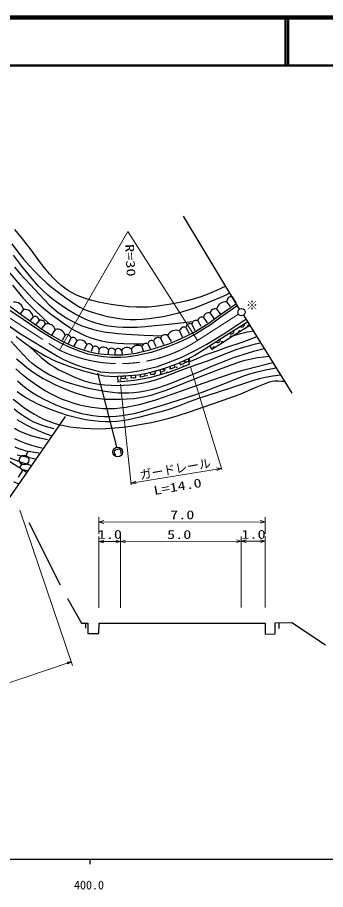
# Model space of a CAD drawing. Units: millimetres, scale not verified. Extents: x 40000 to 680000, y 20000 to 380000.
# Drawn here: x 452950 to 517061, y 198715 to 380000 of the extents above; entities that cross this region are included whole.
import ezdxf
from ezdxf.enums import TextEntityAlignment as Align

# ---------------------------------------------------------------- set-up
doc = ezdxf.new("R2010")
doc.units = ezdxf.units.MM
doc.header["$LTSCALE"] = 1000
doc.linetypes.add('CHAIN', pattern=[18.5, 12, -1.5, 3.5, -1.5])
for name, color, linetype, lineweight in [('M-BGD', 7, 'Continuous', 25), ('M-BGD-HTXT', 7, 'Continuous', 13), ('M-BMK', 2, 'CHAIN', 13), ('M-OTRS', 6, 'Continuous', 25), ('M-STR-STRC', 7, 'Continuous', 25), ('M-TTL', 2, 'Continuous', 140), ('M-TTL-BAND', 7, 'Continuous', 25), ('M-TTL-LINE', 7, 'Continuous', 50)]:
    doc.layers.add(name, color=color, linetype=linetype, lineweight=lineweight)
doc.styles.add('ＭＳ ゴシック', font='')
doc.styles.get('ＭＳ ゴシック').set_extended_font_data('MS Gothic')

# ---------------------------------------------------------------- blocks, each defined once
blk = doc.blocks.new('BUHIN140')
at = {"color": 7, "linetype": 'Continuous', "lineweight": 13}
blk.add_lwpolyline([(121, 1033), (0, 0), (-444, 940)], dxfattribs=at)
blk = doc.blocks.new('BUHIN141')
at = {"color": 7, "linetype": 'Continuous', "lineweight": 13}
blk.add_lwpolyline([(-121, -1033), (0, 0), (444, -940)], dxfattribs=at)
blk = doc.blocks.new('BUHIN143')
at = {"color": 7, "linetype": 'Continuous', "lineweight": 13}
for points in [[(0, 0), (187, -750), (518, -574)], [(72, -136), (447, -559), (215, -682)], [(108, -202), (408, -547), (226, -644)], [(144, -270), (370, -536), (238, -606)], [(179, -336), (332, -524), (250, -568)]]:
    blk.add_lwpolyline(points, close=True, dxfattribs=at)
for points in [[(36, -68), (485, -570), (203, -720), (37, -69)], [(278, -521), (215, -404), (294, -512), (261, -530), (215, -404)]]:
    blk.add_lwpolyline(points, dxfattribs=at)
blk = doc.blocks.new('BUHIN146')
at = {"color": 7, "linetype": 'Continuous', "lineweight": 25}
blk.add_lwpolyline([(204, 615), (128, 685), (35, 719), (-74, 730), (-191, 710), (-369, 629), (-497, 537), (-597, 371), (-626, 204), (-579, 5), (-376, -441), (-253, -615), (-133, -698), (43, -733), (223, -695), (396, -616), (522, -543), (571, -470), (608, -382), (606, -306)], dxfattribs=at)
blk.add_circle((0, 0), 995, dxfattribs=at)

msp = doc.modelspace()

# ---------------------------------------------------------------- linework, layer by layer
at = {"layer": 'M-BGD'}
for p, q in [((499183, 319380), (487528, 338697)), ((496480, 320893), (497207, 319944)), ((497657, 321910), (498357, 320694)), ((450554, 319676), (454137, 317268)), ((453223, 318499), (451076, 320133)), ((454205, 319282), (453527, 318400)), ((494396, 319351), (495109, 318386)), ((495006, 318100), (498498, 320516)), ((498782, 320104), (495294, 317691)), ((449070, 317322), (453394, 314375)), ((454998, 317270), (453223, 318499)), ((454137, 317268), (457635, 314928)), ((456553, 316142), (454998, 317270)), ((456238, 317800), (455572, 317037)), ((491675, 317662), (492436, 316511)), ((492761, 316480), (495006, 318100)), ((493035, 318506), (493787, 317405)), ((495294, 317691), (493043, 316066)), ((495916, 314231), (500456, 317311)), ((499966, 318100), (510014, 301912)), ((458040, 315148), (456553, 316142)), ((457491, 317021), (456811, 316147)), ((458743, 316243), (457964, 315314)), ((487976, 315538), (488685, 314288)), ((489250, 316246), (489893, 314924)), ((489746, 314599), (491630, 315754)), ((490462, 316954), (491114, 315818)), ((491630, 315754), (492761, 316480)), ((493043, 316066), (491895, 315330)), ((501283, 315979), (498192, 314024)), ((498596, 315326), (500802, 316754)), ((500802, 316754), (501283, 315979)), ((452704, 313674), (454649, 312199)), ((453394, 314375), (461313, 309560)), ((457635, 314928), (460762, 312975)), ((459561, 314189), (458040, 315148)), ((461048, 313330), (459561, 314189)), ((460801, 315132), (460038, 313965)), ((462858, 313972), (462256, 312847)), ((484203, 313910), (484918, 312670)), ((486146, 312847), (488058, 313723)), ((486702, 314830), (487190, 313595)), ((488058, 313723), (489746, 314599)), ((489992, 314163), (488277, 313274)), ((491895, 315330), (489992, 314163)), ((492379, 312085), (495916, 314231)), ((492920, 311705), (496345, 313922)), ((498192, 314024), (495410, 312213)), ((496345, 313922), (498596, 315326)), ((454649, 312199), (455796, 311382)), ((462106, 312219), (460762, 312975)), ((461048, 313330), (462700, 312492)), ((463551, 311542), (462106, 312219)), ((462700, 312492), (464350, 311747)), ((464097, 313379), (463479, 312230)), ((465336, 312787), (464660, 311772)), ((467368, 312023), (466820, 310998)), ((480070, 312157), (480546, 311109)), ((480465, 310924), (484439, 312157)), ((481283, 312741), (481754, 311600)), ((482743, 313325), (483307, 312034)), ((484439, 312157), (486146, 312847)), ((486344, 312388), (484607, 311685)), ((488277, 313274), (486344, 312388)), ((490088, 310833), (492379, 312085)), ((495410, 312213), (493383, 310950)), ((455796, 311382), (457162, 310566)), ((457162, 310566), (458828, 309614)), ((465779, 310629), (463551, 311542)), ((464350, 311747), (465948, 311105)), ((467632, 310003), (465779, 310629)), ((465948, 311105), (467716, 310581)), ((469533, 309633), (467632, 310003)), ((467716, 310581), (469534, 310176)), ((468645, 311530), (468317, 310569)), ((469534, 310176), (471013, 309975)), ((469922, 311037), (469785, 310198)), ((471879, 310917), (471772, 310000)), ((473253, 310857), (473239, 309974)), ((474628, 310798), (474707, 309976)), ((474894, 309897), (477621, 310241)), ((476658, 311024), (476778, 310296)), ((477621, 310241), (478405, 310419)), ((480766, 310366), (477862, 309715)), ((478405, 310419), (480465, 310924)), ((478858, 311573), (479108, 310674)), ((482431, 310878), (480766, 310366)), ((484607, 311685), (482431, 310878)), ((487007, 309299), (490088, 310833)), ((489837, 309818), (491708, 310945)), ((491708, 310945), (492920, 311705)), ((492920, 311705), (493383, 310950)), ((458828, 309614), (460604, 308717)), ((460604, 308717), (463612, 307521)), ((461313, 309560), (462537, 308875)), ((462537, 308875), (464959, 307860)), ((470791, 309431), (469533, 309633)), ((472490, 309315), (470791, 309431)), ((471013, 309975), (473195, 309843)), ((474460, 309335), (472490, 309315)), ((473195, 309843), (474894, 309897)), ((475650, 309405), (474460, 309335)), ((477862, 309715), (475650, 309405)), ((482094, 307457), (484309, 308250)), ((484309, 308250), (487007, 309299)), ((486337, 308073), (487891, 308829)), ((487891, 308829), (488463, 309070)), ((488463, 309070), (489837, 309818)), ((488463, 309070), (488704, 307874)), ((463612, 307521), (464704, 307141)), ((464704, 307141), (466397, 306598)), ((464959, 307860), (466604, 307277)), ((466397, 306598), (468772, 306002)), ((466604, 307277), (468413, 306796)), ((468413, 306796), (470248, 306366)), ((475930, 306198), (478273, 306508)), ((478273, 306508), (482094, 307457)), ((479919, 306052), (482208, 306666)), ((482208, 306666), (483858, 307183)), ((483858, 307183), (486337, 308073)), ((486063, 306817), (484365, 306192)), ((488704, 307874), (486063, 306817)), ((468772, 306002), (471089, 305518)), ((470248, 306366), (472874, 306142)), ((471089, 305518), (473201, 305371)), ((472874, 306142), (475930, 306198)), ((473201, 305371), (473794, 305412)), ((473794, 305412), (476080, 305543)), ((473794, 305412), (473847, 304202)), ((476080, 305543), (477970, 305725)), ((480446, 305075), (477337, 304507)), ((477970, 305725), (479919, 306052)), ((482180, 305568), (480446, 305075)), ((484365, 306192), (482180, 305568)), ((477337, 304507), (473847, 304202)), ((461509, 294891), (462984, 297031)), ((451188, 279915), (461509, 294891)), ((447498, 290150), (454958, 285386)), ((454750, 288917), (455168, 289826)), ((453827, 287146), (453321, 286283)), ((454092, 285939), (453112, 284405)), ((452155, 283532), (453294, 282971)), ((455322, 275009), (461827, 262057)), ((463381, 259235), (466300, 254105)), ((466300, 254105), (467564, 254108)), ((467115, 254107), (467117, 253073)), ((467564, 254108), (467567, 251938)), ((469901, 251942), (469925, 254057)), ((469925, 254057), (504512, 254097)), ((504512, 254097), (504516, 251827)), ((506567, 251853), (506607, 254188)), ((506607, 254188), (510033, 254194)), ((507333, 254189), (507335, 253007)), ((510033, 254194), (517060, 249579)), ((467567, 251938), (469901, 251942)), ((504516, 251827), (506567, 251853))]:
    msp.add_line(p, q, dxfattribs=at)
for points in [[(496326, 324115), (494375, 323238), (492403, 322418), (491101, 321942), (489778, 321523), (488245, 321107), (486694, 320749), (484885, 320393), (483067, 320097), (481638, 319919), (480195, 319800), (478968, 319759), (477741, 319778), (476135, 319872), (474521, 320026), (472885, 320241), (471253, 320516), (469834, 320808), (468412, 321163), (467266, 321508), (466141, 321911), (465238, 322293), (464363, 322730), (463588, 323185), (462843, 323691), (462052, 324306), (461300, 324968), (460459, 325798), (459656, 326676), (458608, 327935), (457607, 329232), (455570, 331963), (453483, 334662), (452399, 335954)], [(451798, 332941), (452984, 331331), (454218, 329760), (455381, 328466), (456596, 327205), (457823, 325970), (459089, 324781), (459974, 324020), (460905, 323299), (463041, 321709), (465207, 320172), (465931, 319756), (466685, 319393), (467676, 318992), (468693, 318646), (470154, 318221), (471625, 317856), (472910, 317593), (474211, 317388), (475301, 317270), (476409, 317211), (477669, 317211), (478938, 317271), (480355, 317403), (481767, 317595), (483288, 317861), (484809, 318188), (486450, 318598), (488082, 319068), (489675, 319590), (491260, 320173), (493270, 320990), (495264, 321866), (496208, 322296), (497160, 322732)], [(489439, 316697), (484483, 316192), (479493, 315699), (477842, 315583), (476193, 315527), (474936, 315540), (473672, 315613), (472551, 315737), (471427, 315923), (470332, 316165), (469242, 316467), (468208, 316817), (467187, 317226), (466069, 317743), (464967, 318319), (463760, 319020), (462574, 319778), (461404, 320593), (460265, 321461), (459275, 322287), (458327, 323158), (457339, 324163), (456388, 325216), (455085, 326785), (453822, 328401), (452111, 330614)], [(479217, 312110), (477156, 312087), (475099, 312124), (473833, 312204), (472560, 312344), (471401, 312533), (470252, 312782), (469167, 313076), (468091, 313431), (467067, 313832), (466068, 314288), (464960, 314866), (463880, 315497), (462565, 316347), (461282, 317248), (459812, 318352), (458377, 319505), (457315, 320428), (456294, 321395), (455061, 322675), (453865, 324004), (450642, 327766)], [(452321, 328112), (453623, 326618), (456576, 323414), (459569, 320258), (460491, 319446), (461454, 318680), (462374, 318025), (463328, 317420), (464304, 316870), (465318, 316370), (466369, 315923), (467442, 315533), (468561, 315189), (469706, 314901), (470921, 314661), (472145, 314481), (473884, 314304), (475640, 314187), (479327, 313989), (483018, 313786)], [(451924, 324344), (454090, 321743), (455261, 320475), (456476, 319247), (458037, 317752), (459631, 316274)], [(500119, 316311), (500148, 316193), (500150, 316079), (500130, 315935), (500070, 315825), (499991, 315731), (499861, 315647), (499743, 315613), (499618, 315603), (499476, 315643), (499373, 315692), (499279, 315768)], [(497895, 314889), (497921, 314770), (497922, 314655), (497900, 314512), (497838, 314403), (497757, 314311), (497625, 314229), (497507, 314196), (497382, 314189), (497241, 314231), (497139, 314282), (497046, 314360)], [(498006, 313902), (499351, 314291), (500718, 314623), (501343, 314744), (501979, 314857)], [(504300, 311117), (502057, 310529), (499833, 309884), (498053, 309289), (496293, 308637), (493448, 307486), (490612, 306273), (487923, 305124), (485215, 304033), (483666, 303470), (482087, 302960), (480805, 302603), (479509, 302305), (478356, 302099), (477186, 301952), (476161, 301878), (475136, 301865), (473933, 301914), (472730, 302024), (471180, 302238), (469623, 302514), (467767, 302901), (465922, 303346), (464487, 303746), (463073, 304202), (461914, 304634), (460775, 305124), (459701, 305653), (458647, 306238), (457730, 306814), (456840, 307443), (456030, 308091), (455261, 308785), (454191, 309862), (453161, 310984), (451642, 312666)], [(455361, 311692), (456629, 310458), (457933, 309273), (458766, 308592), (459643, 307953), (460601, 307343), (461593, 306783), (463062, 306045), (464567, 305356), (465702, 304882), (466856, 304466), (467785, 304196), (468738, 303982), (469911, 303786), (471095, 303649), (472436, 303556), (473777, 303524), (475045, 303550), (476310, 303636), (477572, 303789), (478837, 304003), (480140, 304285), (481438, 304627), (482729, 305029), (484009, 305491), (486237, 306408), (488482, 307267), (490867, 308039), (493243, 308872), (495933, 309986), (498651, 311047), (500070, 311493), (501508, 311881), (502509, 312129), (503522, 312371)], [(502748, 313618), (499626, 312463), (496474, 311360), (494212, 310591), (491973, 309767), (490285, 309069), (488610, 308339)], [(495052, 313085), (495081, 312967), (495084, 312853), (495064, 312709), (495004, 312599), (494924, 312505), (494794, 312421), (494677, 312387), (494552, 312377), (494410, 312417), (494307, 312466), (494213, 312542)], [(452779, 309044), (453847, 308104), (454930, 307228), (456051, 306399), (457173, 305643), (458326, 304938), (459519, 304292), (460740, 303698), (462355, 302993), (463998, 302342), (465395, 301837), (466817, 301388), (467859, 301116), (468914, 300903), (470031, 300757), (471168, 300670), (472762, 300623), (474360, 300635), (475793, 300696), (477219, 300816), (478386, 300971), (479551, 301186), (480801, 301496), (482045, 301866), (483878, 302498), (485702, 303191), (490321, 305060), (494965, 306894), (497048, 307674), (499150, 308396), (500348, 308748), (501569, 309043), (502883, 309281), (504220, 309461), (504737, 309522), (505254, 309581)], [(486665, 308232), (486883, 307783), (487783, 308221), (487564, 308670)], [(487716, 308756), (487909, 308295), (488831, 308682), (488638, 309143)], [(506121, 308183), (503076, 307461), (500045, 306680), (497788, 306025), (495538, 305309), (491766, 304008), (488015, 302650), (484870, 301522), (481678, 300442), (479987, 299928), (478281, 299472), (476921, 299166), (475542, 298918), (474341, 298759), (473124, 298659), (471965, 298630), (470804, 298661), (469604, 298754), (468398, 298909), (467169, 299128), (465942, 299409), (464739, 299746), (463556, 300139), (462337, 300608), (461133, 301136), (459928, 301731), (458751, 302379), (457621, 303066), (456515, 303811), (455256, 304734), (454037, 305704), (452599, 306940)], [(452943, 304428), (454060, 303485), (455075, 302702), (456125, 301969), (457187, 301316), (458289, 300709), (459590, 300067), (460929, 299473), (462339, 298911), (463767, 298406), (465049, 298011), (466345, 297674), (467478, 297437), (468625, 297259), (469824, 297139), (471037, 297078), (472263, 297077), (473497, 297137), (474725, 297257), (475954, 297438), (477268, 297706), (478566, 298032), (483334, 299493), (488113, 300971), (490037, 301599), (491951, 302287), (495889, 303873), (499859, 305406), (501320, 305892), (502797, 306320), (504595, 306749), (506407, 307119), (506574, 307152), (506741, 307185)], [(480581, 306229), (480710, 305746), (481676, 306005), (481546, 306488)], [(482556, 306775), (482706, 306297), (483660, 306597), (483510, 307074)], [(484627, 307459), (484796, 306988), (485737, 307326), (485568, 307797)], [(507709, 305625), (506112, 305419), (504518, 305153), (503285, 304870), (502055, 304526), (497310, 302970), (492551, 301443), (490428, 300721), (488320, 299942), (486276, 299158), (484213, 298432), (482498, 297939), (480765, 297504), (478419, 296909), (476050, 296370), (474845, 296176), (473621, 296040), (472432, 295967), (471241, 295955), (470043, 296008), (468838, 296122), (467520, 296311), (466200, 296562), (464782, 296892), (463381, 297281), (461765, 297805), (460168, 298385), (458673, 298987), (457202, 299643), (456020, 300228), (454867, 300865), (453856, 301494), (452866, 302182)], [(474438, 305449), (474467, 304950), (475465, 305007), (475437, 305506)], [(476527, 305586), (476576, 305088), (477571, 305184), (477523, 305682)], [(478451, 305806), (478534, 305313), (479520, 305478), (479437, 305971)], [(452087, 300686), (453145, 299816), (454242, 298991), (455342, 298233), (456473, 297528), (457488, 296961), (458528, 296449), (459456, 296054), (460415, 295711), (461490, 295401), (462581, 295149), (463872, 294916), (465175, 294742), (466682, 294604), (468201, 294525), (469761, 294505), (471330, 294546), (473147, 294672), (474956, 294858), (476877, 295115), (478792, 295432), (480834, 295824), (482862, 296275), (484536, 296699), (486195, 297182), (488980, 298085), (491747, 299045), (495520, 300346), (499279, 301705), (502290, 302998), (505366, 304253), (505917, 304381), (506485, 304451), (507218, 304456), (507959, 304400), (508191, 304377), (508422, 304352)], [(460625, 294465), (459278, 294820), (457944, 295234), (457072, 295572), (456214, 295969), (455273, 296476), (454359, 297038), (453290, 297775), (452245, 298568)], [(452826, 296447), (453791, 295840), (454789, 295284), (456004, 294683), (457244, 294137), (458572, 293607), (459915, 293102)], [(459184, 292223), (457588, 292574), (456011, 292982), (455053, 293288), (454113, 293652), (453206, 294070), (452314, 294548)], [(452345, 292459), (453381, 291992), (454439, 291580), (455861, 291117), (457314, 290706), (457691, 290605), (458078, 290502)], [(457381, 289417), (456070, 289616), (454777, 289874), (454001, 290086), (453233, 290359), (452477, 290696)], [(455730, 286850), (453582, 287574), (451442, 288360)], [(452875, 289099), (454769, 288674), (456650, 288281)], [(453820, 286113), (454438, 285956), (455056, 285801)]]:
    msp.add_lwpolyline(points, dxfattribs=at)
for centre, radius in [((500978, 315928), 99.5), ((497378, 313683), 99.5), ((499178, 314805), 99.5), ((495578, 312560), 99.5), ((493778, 311438), 99.5), ((488076, 308344), 49.8), ((483310, 306829), 49.8), ((484705, 307063), 49.8), ((486100, 307297), 49.8), ((486681, 308111), 49.8), ((487495, 307530), 49.8), ((474361, 304614), 49.8), ((475756, 304848), 49.8), ((477151, 305081), 49.8), ((478545, 305315), 49.8), ((479940, 305548), 49.8), ((481335, 305782), 49.8), ((482730, 306015), 49.8), ((484125, 306249), 49.8), ((454333, 288008), 995)]:
    msp.add_circle(centre, radius, dxfattribs=at)
for centre, radius, start, end in [((496289, 318971), 1931, 84.32697, 168.6731), ((497450, 320960), 972, 77.68567, 183.94592), ((452300, 318905), 1942, 11.19318, 95.30481), ((454436, 317464), 1833, 10.55743, 97.25592), ((494032, 318418), 1001, 68.69342, 174.95361), ((456572, 316941), 922, 5.00653, 111.26672), ((491334, 316854), 877, 67.1535, 173.4137), ((492672, 317574), 1001, 68.69342, 174.95361), ((457825, 316162), 922, 5.00653, 111.26672), ((459241, 314705), 1617, 15.32056, 107.94897), ((487605, 314707), 911, 65.92987, 172.19006), ((488879, 315415), 911, 65.92987, 172.19006), ((490122, 316146), 877, 67.1535, 173.4137), ((461267, 313555), 1645, 14.6861, 106.47101), ((463256, 313211), 858, 11.3288, 117.58899), ((483692, 313070), 983, 58.68744, 164.94769), ((485979, 312940), 2024, 69.0647, 151.37439), ((464495, 312619), 858, 11.3288, 117.58899), ((466026, 311537), 1428, 19.9248, 118.85693), ((467822, 311298), 856, 15.75702, 122.01721), ((478008, 310294), 1535, 56.40436, 151.60077), ((479683, 311410), 841, 62.5918, 168.85199), ((480895, 311994), 841, 62.5918, 168.85199), ((482232, 312486), 983, 58.68744, 164.94769), ((469099, 310805), 856, 15.75702, 122.01721), ((470855, 310243), 1225, 33.34833, 139.60852), ((472544, 310372), 860, 34.39069, 140.65088), ((473918, 310312), 860, 34.39069, 140.65088), ((475731, 310123), 1293, 44.19745, 148.52936), ((481916, 306596), 49.8, 204.90499, 5.1126), ((474942, 305428), 49.8, 99.73542, 86.77887)]:
    msp.add_arc(centre, radius, start, end, dxfattribs=at)
at = {"layer": 'M-BGD-HTXT'}
for p, q in [((475943, 335500), (461737, 310816)), ((490401, 312848), (475943, 335500)), ((488980, 307361), (495445, 285999)), ((474419, 303790), (476647, 282859)), ((476616, 283157), (495370, 286247)), ((453430, 277562), (464392, 245271)), ((469903, 272645), (469899, 276116)), ((504486, 276157), (504490, 272685)), ((469900, 275116), (504487, 275157)), ((469921, 257294), (469904, 272084)), ((474410, 272089), (474428, 257300)), ((499516, 272119), (499533, 257329)), ((504491, 272125), (504508, 257335)), ((469905, 271084), (474411, 271089)), ((474411, 271089), (499517, 271119)), ((499517, 271119), (504492, 271125)), ((391470, 221404), (464121, 246070))]:
    msp.add_line(p, q, dxfattribs=at)
for points in [[(494336, 286369), (495370, 286247), (494429, 285804)], [(477649, 283036), (476616, 283157), (477556, 283601)]]:
    msp.add_lwpolyline(points, dxfattribs=at)
at = {"layer": 'M-BMK'}
for p, q in [((448168, 319553), (461737, 310816)), ((498940, 318332), (490401, 312848))]:
    msp.add_line(p, q, dxfattribs=at)
msp.add_arc((474246, 337536), 29503, 244.91193, 303.2002, dxfattribs=at)
at = {"layer": 'M-OTRS'}
for radius in [746, 22.5]:
    msp.add_circle((499571, 318738), radius, dxfattribs=at)
at = {"layer": 'M-STR-STRC'}
msp.add_line((469617, 306072), (473584, 290771), dxfattribs=at)
at = {"layer": 'M-TTL'}
msp.add_line((680000, 380000), (40000, 380000), dxfattribs=at)
at = {"layer": 'M-TTL-BAND'}
for p, q in [((40000, 205000), (579000, 205000)), ((468000, 205000), (468000, 204000))]:
    msp.add_line(p, q, dxfattribs=at)
at = {"layer": 'M-TTL-LINE'}
for p, q in [((508747, 380000), (508747, 370000)), ((509247, 380000), (509247, 370000)), ((40000, 370000), (680000, 370000))]:
    msp.add_line(p, q, dxfattribs=at)

# ---------------------------------------------------------------- block references
at = {"layer": 'M-BGD-HTXT', "rotation": 260.6994}
for name, p in [('BUHIN140', (469900, 275116)), ('BUHIN141', (504487, 275157)), ('BUHIN140', (469905, 271084)), ('BUHIN141', (474411, 271089)), ('BUHIN140', (474411, 271089)), ('BUHIN141', (499517, 271119)), ('BUHIN140', (499517, 271119)), ('BUHIN141', (504492, 271125)), ('BUHIN143', (464121, 246070))]:
    msp.add_blockref(name, p, dxfattribs=at)
at = {"layer": 'M-STR-STRC', "rotation": 260.6994}
msp.add_blockref('BUHIN146', (473818, 289663), dxfattribs=at)

# ---------------------------------------------------------------- texts
at = {"layer": 'M-BGD-HTXT', "style": 'ＭＳ ゴシック', "width": 1.35}
for s, rotation, p in [('R=30', 273, (474814, 332796)), ('L=14.0', 9.7, (481539, 280184)), ('7.0', 0.1, (484717, 275136)), ('1.0', 0.1, (469662, 271073)), ('5.0', 0.1, (484084, 271049)), ('1.0', 0.1, (499539, 271076))]:
    msp.add_text(s, height=1833, rotation=rotation, dxfattribs=at).set_placement(p, align=Align.BOTTOM_LEFT)
at = {"layer": 'M-BGD-HTXT', "style": 'ＭＳ ゴシック'}
for s, rotation, p in [('※', 0.1, (500509, 318702)), ('ガードレール', 9.9, (478640, 283407))]:
    msp.add_text(s, height=1833, rotation=rotation, dxfattribs=at).set_placement(p, align=Align.BOTTOM_LEFT)
at = {"layer": 'M-TTL-BAND', "style": 'ＭＳ ゴシック'}
msp.add_text('400.0', height=1833, dxfattribs=at).set_placement((467844, 198195), align=Align.BOTTOM_CENTER)

doc.saveas('drawing.dxf')
